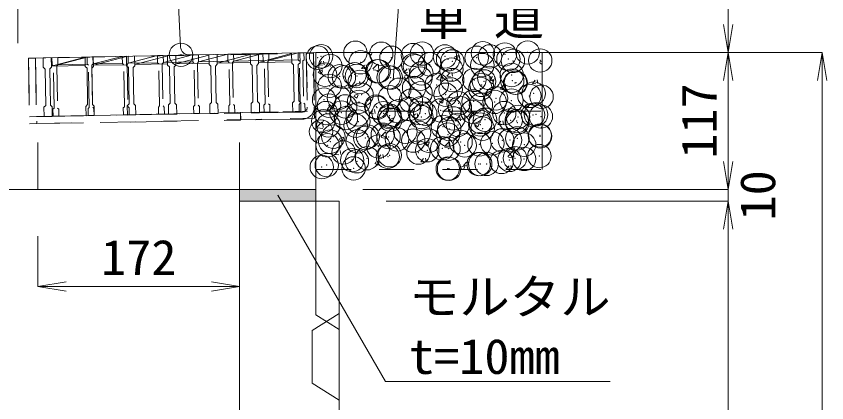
# Model space of a CAD drawing. Units: millimetres at full size. Extents: x 171976 to 209231, y 872007 to 885239.
# Drawn here: x 183029 to 183720, y 882640 to 882970 of the extents above; entities that cross this region are included whole.
import ezdxf
from ezdxf.enums import TextEntityAlignment as Align

# ---------------------------------------------------------------- set-up
doc = ezdxf.new("R2010")
doc.units = ezdxf.units.MM
doc.header["$LTSCALE"] = 40
doc.header["$PDMODE"] = 32
doc.header["$PDSIZE"] = 20
for name, pattern in [('USER1', [2, 1, -1]), ('USER2', [2, 1, -1]), ('USER3', [1.35, 0.75, -0.6]), ('USER4', [1.35, 0.75, -0.6])]:
    doc.linetypes.add(name, pattern=pattern)
for name, color, linetype, lineweight in [('0_2', 7, 'Continuous', 20), ('グレーチング', 7, 'USER3', 5), ('モルタル', 7, 'Continuous', 9), ('作業エリア', 11, 'Continuous', 13), ('受枠', 3, 'USER3', 9), ('寸法引出', 7, 'Continuous', 13), ('寸法線', 7, 'Continuous', 13), ('本体', 2, 'Continuous', 13), ('補助線', 8, 'Continuous', 5), ('ｸﾞﾚｰﾁﾝｸﾞ', 7, 'USER2', 9)]:
    doc.layers.add(name, color=color, linetype=linetype, lineweight=lineweight)
doc.styles.add('ＭＳ 明朝', font='')
doc.styles.get('ＭＳ 明朝').set_extended_font_data('MS Mincho')

# ---------------------------------------------------------------- blocks, each defined once
blk = doc.blocks.new('open_arrow')
at = {"color": 0, "linetype": 'Continuous', "lineweight": -2}
blk.add_lwpolyline([(7.5, 1.25), (0, 0), (7.5, -1.25)], dxfattribs=at)

msp = doc.modelspace()

# ---------------------------------------------------------------- hatches: boundary and pattern name
at = {"layer": 'モルタル'}
msp.add_hatch(color=256, dxfattribs=at).paths.add_polyline_path([(183284.36, 882812.29), (183284.36, 882822.29), (183219.36, 882822.29), (183219.36, 882812.29)])

# ---------------------------------------------------------------- linework, layer by layer
at = {"layer": '0_2', "lineweight": 13}
msp.add_line((183284.36, 882939.29), (183477.36, 882939.29), dxfattribs=at)
at = {"layer": '0_2', "linetype": 'USER4', "lineweight": 5}
for p, q in [((183284.36, 882889.29), (183477.36, 882889.29)), ((183284.36, 882839.29), (183477.36, 882839.29))]:
    msp.add_line(p, q, dxfattribs=at)
at = {"layer": 'グレーチング'}
for p, q in [((183059.28, 882934.78), (183274.24, 882939.08)), ((183094.4, 882929.48), (183119.27, 882935.98)), ((183124.39, 882930.08), (183149.27, 882936.58)), ((183154.38, 882930.68), (183179.26, 882937.18)), ((183184.38, 882931.28), (183209.25, 882937.78)), ((183214.37, 882931.88), (183239.25, 882938.38)), ((183244.37, 882932.48), (183269.24, 882938.98)), ((183064.4, 882928.88), (183089.28, 882935.38)), ((183064.4, 882928.88), (183089.4, 882929.38)), ((183094.4, 882929.48), (183119.39, 882929.98)), ((183124.39, 882930.08), (183149.39, 882930.58)), ((183154.38, 882930.68), (183179.38, 882931.18)), ((183184.38, 882931.28), (183209.37, 882931.78)), ((183214.37, 882931.88), (183239.37, 882932.38)), ((183244.37, 882932.48), (183269.36, 882932.98)), ((183060.28, 882884.79), (183275.24, 882889.09))]:
    msp.add_line(p, q, dxfattribs=at)
for points in [[(183119.27, 882935.98), (183124.27, 882936.08), (183124.39, 882930.08), (183123.41, 882929.06), (183124.13, 882893.07), (183125.15, 882892.09), (183125.27, 882886.09), (183120.27, 882885.99), (183120.15, 882891.99), (183121.13, 882893.01), (183120.41, 882929), (183119.39, 882929.98)], [(183149.27, 882936.58), (183154.26, 882936.68), (183154.38, 882930.68), (183153.41, 882929.66), (183154.12, 882893.67), (183155.14, 882892.69), (183155.26, 882886.69), (183150.27, 882886.59), (183150.15, 882892.59), (183151.13, 882893.61), (183150.41, 882929.6), (183149.39, 882930.58)], [(183179.26, 882937.18), (183184.26, 882937.28), (183184.38, 882931.28), (183183.4, 882930.26), (183184.12, 882894.27), (183185.14, 882893.29), (183185.26, 882887.29), (183180.26, 882887.19), (183180.14, 882893.19), (183181.12, 882894.21), (183180.4, 882930.2), (183179.38, 882931.18)], [(183209.25, 882937.78), (183214.25, 882937.88), (183214.37, 882931.88), (183213.39, 882930.86), (183214.11, 882894.87), (183215.13, 882893.89), (183215.25, 882887.89), (183210.25, 882887.79), (183210.13, 882893.79), (183211.11, 882894.81), (183210.39, 882930.8), (183209.37, 882931.78)], [(183239.25, 882938.38), (183244.25, 882938.48), (183244.37, 882932.48), (183243.39, 882931.46), (183244.11, 882895.47), (183245.13, 882894.49), (183245.25, 882888.49), (183240.25, 882888.39), (183240.13, 882894.39), (183241.11, 882895.41), (183240.39, 882931.4), (183239.37, 882932.38)], [(183269.24, 882938.98), (183274.24, 882939.08), (183274.36, 882933.08), (183273.38, 882932.06), (183274.1, 882896.07), (183275.12, 882895.09), (183275.24, 882889.09), (183270.24, 882888.99), (183270.12, 882894.99), (183271.1, 882896.01), (183270.38, 882932), (183269.36, 882932.98)], [(183059.28, 882934.78), (183064.28, 882934.88), (183064.4, 882928.88), (183063.42, 882927.87), (183064.14, 882891.87), (183065.16, 882890.89), (183065.28, 882884.89), (183060.28, 882884.79), (183060.16, 882890.79), (183061.14, 882891.81), (183060.42, 882927.81), (183059.4, 882928.78)], [(183089.28, 882935.38), (183094.28, 882935.48), (183094.4, 882929.48), (183093.42, 882928.46), (183094.14, 882892.47), (183095.16, 882891.49), (183095.28, 882885.49), (183090.28, 882885.39), (183090.16, 882891.39), (183091.14, 882892.41), (183090.42, 882928.4), (183089.4, 882929.38)]]:
    msp.add_lwpolyline(points, close=True, dxfattribs=at)
at = {"layer": 'モルタル'}
msp.add_lwpolyline([(183219.36, 882822.29), (183284.36, 882822.29), (183284.36, 882812.29), (183219.36, 882812.29)], close=True, dxfattribs=at)
at = {"layer": '作業エリア'}
msp.add_point((183169.36, 882937.29), dxfattribs=at)
at = {"layer": '受枠'}
for p, q in [((183039.29, 882934.38), (183282.24, 882939.24)), ((183276.24, 882939.12), (183277.24, 882889.13)), ((183282.24, 882939.24), (183283.36, 882883.25)), ((183039.29, 882934.38), (183040.29, 882884.39)), ((183045.29, 882934.5), (183046.41, 882878.51)), ((183040.29, 882884.39), (183277.24, 882889.13)), ((183220.25, 882887.99), (183220.37, 882881.99)), ((183046.41, 882878.51), (183283.36, 882883.25))]:
    msp.add_line(p, q, dxfattribs=at)
at = {"layer": '寸法引出'}
msp.add_lwpolyline([(183251.86, 882817.47), (183343.76, 882658.29), (183535.36, 882658.29)], dxfattribs=at)
at = {"layer": '寸法線'}
for p, q in [((183636.09, 882939.29), (183636.09, 883137.29)), ((183324.36, 882939.29), (183716.09, 882939.29)), ((183324.36, 882939.29), (183636.09, 882939.29)), ((183324.36, 882939.29), (183636.09, 882939.29)), ((183636.09, 882822.29), (183636.09, 882939.29)), ((183716.09, 881362.29), (183716.09, 882939.29)), ((183636.09, 882764.29), (183636.09, 882870.29)), ((183324.36, 882822.29), (183636.09, 882822.29)), ((183324.36, 882822.29), (183636.09, 882822.29)), ((183344.36, 882812.29), (183636.09, 882812.29)), ((183344.36, 882812.29), (183636.09, 882812.29)), ((183636.09, 881362.29), (183636.09, 882812.29)), ((183047.36, 882782.28), (183047.36, 882739.35)), ((183219.36, 882772.28), (183219.36, 882739.35)), ((183047.36, 882739.35), (183219.36, 882739.35))]:
    msp.add_line(p, q, dxfattribs=at)
msp.add_lwpolyline([(183350.31, 882915.78), (183370.31, 883190.41), (183649, 883190.41)], dxfattribs=at)
at = {"layer": '本体'}
for p, q in [((183169.03, 882943.94), (183160.78, 883108.78)), ((183184.36, 882937.29), (183176.02, 882937.29)), ((183284.36, 882939.29), (183184.36, 882937.29)), ((183284.36, 882822.29), (183284.36, 882939.29)), ((182854.36, 882822.29), (183284.36, 882822.29)), ((183219.36, 882812.29), (183304.36, 882812.29)), ((183219.36, 882812.29), (183219.36, 882582.81)), ((183284.36, 882715.29), (183284.36, 882812.29)), ((183304.36, 882812.29), (183304.36, 881362.29)), ((183304.36, 882702.79), (183284.36, 882715.29))]:
    msp.add_line(p, q, dxfattribs=at)
at = {"layer": '本体', "linetype": 'USER1'}
for p, q in [((183030.36, 882987.29), (183030.36, 882934.21)), ((183184.36, 882937.29), (183030.36, 882934.21)), ((183219.36, 882822.29), (183219.36, 882887.98)), ((183047.36, 882822.29), (183047.36, 882884.54))]:
    msp.add_line(p, q, dxfattribs=at)
at = {"layer": '本体', "lineweight": 9}
for p, q in [((183304.36, 882716.29), (183281.16, 882701.79)), ((183281.16, 882701.79), (183281.16, 882656.79)), ((183281.16, 882656.79), (183304.36, 882642.29))]:
    msp.add_line(p, q, dxfattribs=at)
at = {"layer": '本体'}
msp.add_arc((183176.02, 882944.29), 7, 182.86241, 270, dxfattribs=at)
at = {"layer": '補助線'}
for p, q in [((183329.06, 882938.75), (183331.58, 882937.05)), ((183331.66, 882937.02), (183332.42, 882939.29)), ((183402.36, 882935.33), (183405.91, 882936.7)), ((183404.66, 882932.96), (183405.69, 882936.03)), ((183286.89, 882928.69), (183289.34, 882931.61)), ((183291.51, 882928.71), (183290.93, 882931.89)), ((183333.05, 882925.23), (183337.01, 882929.35)), ((183338, 882924.58), (183337.43, 882929.4)), ((183402.06, 882934.69), (183404.59, 882932.98)), ((183475.07, 882930.62), (183477.36, 882929.07)), ((183475.36, 882931.26), (183477.36, 882932.03)), ((183286.37, 882922.37), (183288.9, 882920.66)), ((183286.67, 882923.02), (183290.23, 882924.38)), ((183286.89, 882928.68), (183289.93, 882928.41)), ((183288.98, 882920.64), (183290.01, 882923.71)), ((183323.33, 882925.51), (183325.78, 882928.43)), ((183323.33, 882925.49), (183326.37, 882925.23)), ((183327.95, 882925.52), (183327.36, 882928.7)), ((183333.37, 882924.56), (183337.88, 882923.86)), ((183359.77, 882922.32), (183362.22, 882925.24)), ((183359.77, 882922.3), (183362.8, 882922.04)), ((183364.39, 882922.33), (183363.8, 882925.51)), ((183396.2, 882919.13), (183398.65, 882922.05)), ((183400.82, 882919.14), (183400.24, 882922.33)), ((183359.38, 882918.3), (183361.91, 882916.6)), ((183359.67, 882918.95), (183363.23, 882920.31)), ((183361.98, 882916.57), (183363.01, 882919.64)), ((183387.27, 882916.82), (183391.22, 882920.94)), ((183387.58, 882916.15), (183392.1, 882915.45)), ((183392.21, 882916.17), (183391.65, 882920.99)), ((183396.2, 882919.12), (183399.24, 882918.85)), ((183432.64, 882915.94), (183435.09, 882918.86)), ((183432.64, 882915.93), (183435.68, 882915.66)), ((183432.68, 882914.88), (183436.24, 882916.25)), ((183434.99, 882912.5), (183436.02, 882915.57)), ((183437.26, 882915.95), (183436.67, 882919.14)), ((183469.08, 882912.76), (183471.53, 882915.67)), ((183473.7, 882912.77), (183473.11, 882915.95)), ((183432.39, 882914.23), (183434.91, 882912.53)), ((183441.48, 882908.41), (183445.44, 882912.53)), ((183446.43, 882907.76), (183445.87, 882912.58)), ((183469.08, 882912.74), (183472.11, 882912.48)), ((183316.7, 882901.92), (183319.22, 882900.21)), ((183316.99, 882902.56), (183320.55, 882903.93)), ((183319.3, 882900.19), (183320.33, 882903.26)), ((183441.8, 882907.74), (183446.32, 882907.04)), ((183389.7, 882897.85), (183392.23, 882896.14)), ((183390, 882898.5), (183393.55, 882899.86)), ((183392.3, 882896.12), (183393.33, 882899.19)), ((183463, 882894.43), (183466.56, 882895.79)), ((183465.31, 882892.05), (183466.34, 882895.12)), ((183293.94, 882890.48), (183296.39, 882893.4)), ((183293.94, 882890.47), (183296.98, 882890.2)), ((183298.56, 882890.49), (183297.98, 882893.68)), ((183330.38, 882887.3), (183332.83, 882890.21)), ((183335, 882887.31), (183334.41, 882890.49)), ((183462.71, 882893.78), (183465.24, 882892.07)), ((183330.38, 882887.28), (183333.41, 882887.02)), ((183347.02, 882881.46), (183349.55, 882879.76)), ((183347.31, 882882.11), (183350.87, 882883.48)), ((183349.62, 882879.73), (183350.65, 882882.8)), ((183366.82, 882884.11), (183369.27, 882887.03)), ((183366.82, 882884.09), (183369.85, 882883.83)), ((183371.44, 882884.12), (183370.85, 882887.3)), ((183403.25, 882880.92), (183405.7, 882883.84)), ((183403.25, 882880.91), (183406.29, 882880.64)), ((183407.87, 882880.93), (183407.29, 882884.12)), ((183439.69, 882877.73), (183442.14, 882880.65)), ((183444.31, 882877.74), (183443.72, 882880.93)), ((183285.57, 882875.74), (183289.53, 882879.87)), ((183285.89, 882875.07), (183290.4, 882874.37)), ((183290.51, 882875.09), (183289.95, 882879.92)), ((183420.03, 882877.39), (183422.55, 882875.69)), ((183420.32, 882878.04), (183423.88, 882879.41)), ((183422.63, 882875.66), (183423.66, 882878.73)), ((183439.69, 882877.72), (183442.73, 882877.45)), ((183476.13, 882874.54), (183477.36, 882876.01)), ((183476.13, 882874.53), (183477.36, 882874.42)), ((183304.63, 882865.73), (183308.19, 882867.09)), ((183339.79, 882867.33), (183343.74, 882871.46)), ((183340.1, 882866.67), (183344.62, 882865.96)), ((183344.73, 882866.68), (183344.17, 882871.51)), ((183304.34, 882865.08), (183306.86, 882863.37)), ((183306.94, 882863.35), (183307.97, 882866.42)), ((183377.34, 882861.01), (183379.87, 882859.31)), ((183377.64, 882861.66), (183381.19, 882863.02)), ((183379.94, 882859.28), (183380.97, 882862.35)), ((183394, 882858.92), (183397.96, 882863.05)), ((183398.95, 882858.27), (183398.38, 882863.1)), ((183300.99, 882852.27), (183303.44, 882855.19)), ((183305.61, 882852.28), (183305.02, 882855.47)), ((183394.32, 882858.26), (183398.83, 882857.56)), ((183448.22, 882850.52), (183452.17, 882854.64)), ((183450.35, 882856.94), (183452.88, 882855.24)), ((183450.64, 882857.59), (183454.2, 882858.95)), ((183453.16, 882849.87), (183452.6, 882854.69)), ((183452.95, 882855.21), (183453.98, 882858.28)), ((183300.99, 882852.26), (183304.03, 882851.99)), ((183334.95, 882845.27), (183338.51, 882846.64)), ((183337.26, 882842.9), (183338.29, 882845.97)), ((183337.43, 882849.08), (183339.88, 882852)), ((183337.43, 882849.07), (183340.46, 882848.8)), ((183342.05, 882849.1), (183341.46, 882852.28)), ((183373.86, 882845.88), (183376.9, 882845.62)), ((183373.87, 882845.9), (183376.31, 882848.81)), ((183378.49, 882845.91), (183377.9, 882849.09)), ((183414.92, 882842.72), (183414.33, 882845.9)), ((183448.53, 882849.85), (183453.05, 882849.15)), ((183334.66, 882844.63), (183337.19, 882842.92)), ((183407.67, 882840.56), (183409.55, 882839.29)), ((183407.96, 882841.2), (183411.52, 882842.57)), ((183410.3, 882842.71), (183412.75, 882845.63)), ((183410.3, 882842.69), (183413.34, 882842.43)), ((183410.42, 882839.29), (183411.3, 882841.9)), ((183446.74, 882839.52), (183449.19, 882842.44)), ((183446.74, 882839.51), (183449.26, 882839.29)), ((183451.36, 882839.53), (183450.77, 882842.72))]:
    msp.add_line(p, q, dxfattribs=at)
at = {"layer": '補助線', "lineweight": 13}
msp.add_line((183477.36, 882939.29), (183477.36, 882839.29), dxfattribs=at)
at = {"layer": '補助線'}
for p in [(183286.05, 882934.86), (183288.9, 882936.01), (183318.13, 882939.08), (183340.15, 882938.19), (183348.86, 882934.77), (183367.27, 882937.04), (183374.94, 882938.35), (183394.39, 882935.89), (183397.17, 882933.49), (183421.5, 882934.75), (183426.8, 882938.57), (183432.85, 882935.91), (183445.56, 882937.58), (183448.62, 882933.6), (183465.03, 882939.28), (183296.81, 882927.71), (183322.47, 882930.96), (183367.55, 882928.4), (183368.81, 882927.47), (183381.52, 882929.15), (183400.76, 882931.68), (183426.37, 882928.5), (183452.45, 882932.07), (183475.74, 882932.46), (183292.21, 882920.33), (183304.77, 882919.04), (183317.48, 882920.72), (183319.33, 882919.19), (183336.72, 882923.25), (183337.92, 882923.32), (183374.32, 882921.43), (183399.98, 882924.69), (183451.44, 882920.08), (183308.3, 882918.23), (183321.85, 882914.05), (183346.45, 882918.04), (183348.24, 882917.86), (183373.57, 882916.9), (183400.69, 882915.75), (183419.48, 882915.87), (183427.81, 882914.6), (183432.2, 882917.54), (183451.83, 882915.16), (183454.33, 882913.35), (183454.92, 882913.46), (183296.19, 882910.8), (183355.44, 882907.44), (183368.16, 882909.11), (183387.4, 882911.65), (183399.36, 882907.78), (183424.7, 882908.26), (183425.75, 882911.58), (183291.4, 882899.01), (183304.12, 882900.68), (183323.36, 882903.21), (183347.62, 882900.95), (183365.45, 882898.09), (183373.7, 882904.52), (183395.08, 882903.18), (183438.08, 882900.04), (183451.21, 882898.25), (183466.5, 882902.19), (183470.16, 882904.26), (183476.87, 882901.5), (183295.58, 882893.89), (183309.44, 882893.23), (183321.24, 882897.14), (183335.82, 882893.01), (183336.56, 882892.08), (183374.04, 882891.61), (183406.12, 882895.83), (183407.25, 882892.02), (183418.84, 882897.51), (183425.13, 882894.67), (183436.87, 882897.11), (183293.03, 882887.55), (183306.2, 882887.92), (183320.15, 882886.41), (183342.08, 882887.4), (183347.27, 882885.26), (183354.8, 882889.08), (183363.68, 882890.94), (183373.09, 882887.61), (183377.62, 882886.94), (183390.79, 882889.79), (183398.75, 882890.87), (183417.91, 882888.65), (183445.03, 882887.5), (183469.51, 882885.9), (183472.15, 882886.35), (183476.25, 882884.59), (183290.76, 882880.65), (183310, 882883.18), (183320.62, 882880.23), (183347, 882884.04), (183348, 882881.85), (183374.39, 882884.11), (183401.51, 882882.97), (183405.47, 882877.47), (183424.51, 882877.76), (183424.71, 882880), (183428.62, 882881.82), (183450.59, 882881.34), (183455.74, 882880.68), (183456.28, 882879.33), (183456.79, 882884.23), (183288.75, 882871.68), (183294.96, 882876.98), (183318.37, 882876.77), (183360.67, 882871.57), (183372.47, 882870.7), (183392.75, 882875.8), (183398.13, 882873.95), (183426.65, 882874.24), (183299.33, 882867.41), (183326.45, 882866.26), (183328.71, 882867.37), (183341.43, 882869.04), (183346.39, 882867.13), (183353.57, 882865.12), (183367.4, 882864.07), (183380.69, 882863.97), (183397.02, 882869.16), (183443.43, 882864.19), (183449.98, 882864.43), (183456.15, 882865.87), (183475.39, 882868.4), (183475.64, 882867.68), (183294.34, 882860.06), (183296.63, 882863.14), (183320, 882863.32), (183337.77, 882858.99), (183392.11, 882857.44), (183397.51, 882857.04), (183407.81, 882862.82), (183411.35, 882859.97), (183423.89, 882860.85), (183434.92, 882861.68), (183462.04, 882860.53), (183308.15, 882853.9), (183345.77, 882850.21), (183347.31, 882851.54), (183371.85, 882853.79), (183379.39, 882855.76), (183475.02, 882850.77), (183293.72, 882843.15), (183315.35, 882847.33), (183319.38, 882846.41), (183328.07, 882849), (183423.28, 882843.94), (183424.55, 882843.93), (183430.07, 882844.16), (183442.78, 882845.83), (183449.36, 882847.52), (183454.18, 882849.02), (183462.02, 882848.36), (183289.44, 882841.45), (183316.56, 882840.3), (183396.89, 882840.13), (183397.98, 882839.93)]:
    msp.add_point(p, dxfattribs=at)
at = {"layer": 'ｸﾞﾚｰﾁﾝｸﾞ'}
for p, q in [((183051.79, 882934.61), (183270.75, 882938.42)), ((183094.7, 882928.36), (183122.87, 882935.85)), ((183122.87, 882935.85), (183123.01, 882927.85)), ((183129.87, 882935.97), (183130.01, 882927.97)), ((183130, 882928.97), (183158.17, 882936.46)), ((183157.87, 882936.46), (183158.01, 882928.46)), ((183164.87, 882936.58), (183165.01, 882928.58)), ((183164.99, 882929.58), (183193.16, 882937.07)), ((183193.16, 882937.07), (183193.3, 882929.07)), ((183200.16, 882937.19), (183200.3, 882929.19)), ((183200.28, 882930.19), (183228.46, 882937.68)), ((183228.46, 882937.68), (183228.6, 882929.69)), ((183235.46, 882937.81), (183235.6, 882929.81)), ((183235.58, 882930.81), (183263.75, 882938.3)), ((183263.75, 882938.3), (183263.89, 882930.3)), ((183270.75, 882938.42), (183270.89, 882930.42)), ((183276.25, 882938.51), (183282.25, 882938.62)), ((183276.25, 882938.51), (183277.05, 882892.52)), ((183282.25, 882938.62), (183283.05, 882892.63)), ((183282.25, 882938.62), (183283.05, 882892.63)), ((183045.29, 882934.5), (183039.29, 882934.4)), ((183039.29, 882934.4), (183040.26, 882878.41)), ((183045.29, 882934.5), (183046.26, 882878.51)), ((183051.79, 882934.61), (183051.92, 882926.62)), ((183058.78, 882934.74), (183058.92, 882926.74)), ((183058.91, 882927.74), (183087.58, 882935.24)), ((183087.58, 882935.24), (183087.72, 882927.24)), ((183094.58, 882935.36), (183094.72, 882927.36)), ((183094.7, 882928.36), (183123, 882928.85)), ((183130, 882928.97), (183158.29, 882929.46)), ((183193.29, 882930.07), (183164.99, 882929.58)), ((183194.83, 882927.6), (183193.3, 882929.07)), ((183198.83, 882927.67), (183200.3, 882929.19)), ((183228.58, 882930.69), (183200.28, 882930.19)), ((183230.12, 882928.21), (183228.6, 882929.69)), ((183234.12, 882928.28), (183235.6, 882929.81)), ((183263.88, 882931.3), (183235.58, 882930.81)), ((183265.42, 882928.83), (183263.89, 882930.3)), ((183265.96, 882897.83), (183265.42, 882928.83)), ((183269.42, 882928.89), (183270.89, 882930.42)), ((183269.96, 882897.9), (183269.42, 882928.89)), ((183053.45, 882925.14), (183051.92, 882926.62)), ((183053.99, 882894.15), (183053.45, 882925.14)), ((183057.45, 882925.21), (183058.92, 882926.74)), ((183057.99, 882894.22), (183057.45, 882925.21)), ((183058.91, 882927.74), (183087.7, 882928.24)), ((183089.24, 882925.76), (183087.72, 882927.24)), ((183089.78, 882894.77), (183089.24, 882925.76)), ((183093.24, 882925.83), (183094.72, 882927.36)), ((183093.78, 882894.84), (183093.24, 882925.83)), ((183124.54, 882926.38), (183123.01, 882927.85)), ((183125.08, 882895.38), (183124.54, 882926.38)), ((183128.54, 882926.45), (183130.01, 882927.97)), ((183129.08, 882895.45), (183128.54, 882926.45)), ((183159.53, 882926.99), (183158.01, 882928.46)), ((183160.07, 882895.99), (183159.53, 882926.99)), ((183163.53, 882927.05), (183165.01, 882928.58)), ((183164.07, 882896.06), (183163.53, 882927.05)), ((183195.37, 882896.6), (183194.83, 882927.6)), ((183199.37, 882896.67), (183198.83, 882927.67)), ((183230.66, 882897.22), (183230.12, 882928.21)), ((183234.66, 882897.29), (183234.12, 882928.28)), ((183089.78, 882894.77), (183088.31, 882893.24)), ((183093.78, 882894.84), (183095.31, 882893.36)), ((183125.08, 882895.38), (183123.6, 882893.86)), ((183129.08, 882895.45), (183130.6, 882893.98)), ((183160.07, 882895.99), (183158.6, 882894.46)), ((183158.6, 882894.46), (183158.74, 882886.47)), ((183164.07, 882896.06), (183165.6, 882894.59)), ((183165.6, 882894.59), (183165.74, 882886.59)), ((183195.37, 882896.6), (183193.89, 882895.08)), ((183193.89, 882895.08), (183194.03, 882887.08)), ((183199.37, 882896.67), (183200.89, 882895.2)), ((183200.89, 882895.2), (183201.03, 882887.2)), ((183230.66, 882897.22), (183229.19, 882895.69)), ((183229.19, 882895.69), (183229.33, 882887.69)), ((183234.66, 882897.29), (183236.19, 882895.81)), ((183236.19, 882895.81), (183236.33, 882887.81)), ((183265.96, 882897.83), (183264.48, 882896.3)), ((183264.48, 882896.3), (183264.62, 882888.31)), ((183269.96, 882897.9), (183271.48, 882896.43)), ((183271.48, 882896.43), (183271.62, 882888.43)), ((183046.15, 882884.51), (183220.13, 882887.53)), ((183053.99, 882894.15), (183052.51, 882892.62)), ((183052.51, 882892.62), (183052.65, 882884.62)), ((183057.99, 882894.22), (183059.51, 882892.74)), ((183059.51, 882892.74), (183059.65, 882884.74)), ((183088.31, 882893.24), (183088.45, 882885.24)), ((183095.31, 882893.36), (183095.45, 882885.37)), ((183123.6, 882893.86), (183123.74, 882885.86)), ((183130.6, 882893.98), (183130.74, 882885.98)), ((183273.12, 882888.45), (183220.13, 882887.53)), ((183220.13, 882887.53), (183220.23, 882881.53)), ((183236.33, 882887.81), (183229.33, 882887.69)), ((183271.62, 882888.43), (183264.62, 882888.31)), ((183046.26, 882878.51), (183220.23, 882881.53)), ((183052.65, 882884.62), (183059.65, 882884.74)), ((183088.45, 882885.24), (183095.45, 882885.37)), ((183123.74, 882885.86), (183130.74, 882885.98)), ((183165.74, 882886.59), (183158.74, 882886.47)), ((183201.03, 882887.2), (183194.03, 882887.08)), ((183273.23, 882882.45), (183220.23, 882881.53)), ((183046.26, 882878.51), (183040.26, 882878.41))]:
    msp.add_line(p, q, dxfattribs=at)
for radius, start, end in [(4, 270.99562, 0.99536), (10, 270.99553, 0.99532)]:
    msp.add_arc((183273.05, 882892.45), radius, start, end, dxfattribs=at)

# ---------------------------------------------------------------- block references
at = {"layer": '寸法引出', "xscale": 0.133, "yscale": 0.133, "rotation": 300}
msp.add_blockref('open_arrow', (183251.86, 882817.47), dxfattribs=at)
at = {"layer": '寸法線'}
for p, xscale, yscale, rotation in [((183636.09, 882939.29), 3.2, 3.2, 90), ((183636.09, 882939.29), 3.2, 3.2, 270), ((183716.09, 882939.29), 3.2, 3.2, 270), ((183350.31, 882915.78), 0.16, 0.16, 85.8), ((183636.09, 882822.29), 3.2, 3.2, 90), ((183636.09, 882822.29), 3.2, 3.2, 90), ((183636.09, 882812.29), 3.2, 3.2, 270), ((183636.09, 882812.29), 3.2, 3.2, 270), ((183219.36, 882739.35), 3.2, 3.2, 180)]:
    msp.add_blockref('open_arrow', p, dxfattribs=dict(at, xscale=xscale, yscale=yscale, rotation=rotation))
at = {"layer": '寸法線', "xscale": 3.2, "yscale": 3.2}
msp.add_blockref('open_arrow', (183047.36, 882739.35), dxfattribs=at)

# ---------------------------------------------------------------- texts
at = {"layer": '0_2', "style": 'ＭＳ 明朝', "width": 1.05}
msp.add_text('車 道', height=30.02, dxfattribs=at).set_placement((183371.68, 882945.2), align=Align.BOTTOM_LEFT)
at = {"layer": '寸法引出', "style": 'ＭＳ 明朝', "width": 1.05}
for s, p in [('モルタル', (183363.76, 882706.59)), ('t=10mm', (183363.76, 882655.74))]:
    msp.add_text(s, height=30.02, dxfattribs=at).set_placement(p, align=Align.BOTTOM_LEFT)
at = {"layer": '寸法線', "style": 'ＭＳ 明朝', "width": 1.05}
for s, p in [('117', (183611.09, 882880.79)), ('10', (183661.09, 882817.29))]:
    msp.add_text(s, height=30.02, rotation=90, dxfattribs=at).set_placement(p, align=Align.MIDDLE_CENTER)
msp.add_text('172', height=30.02, dxfattribs=at).set_placement((183133.36, 882764.35), align=Align.MIDDLE_CENTER)

doc.saveas('drawing.dxf')
